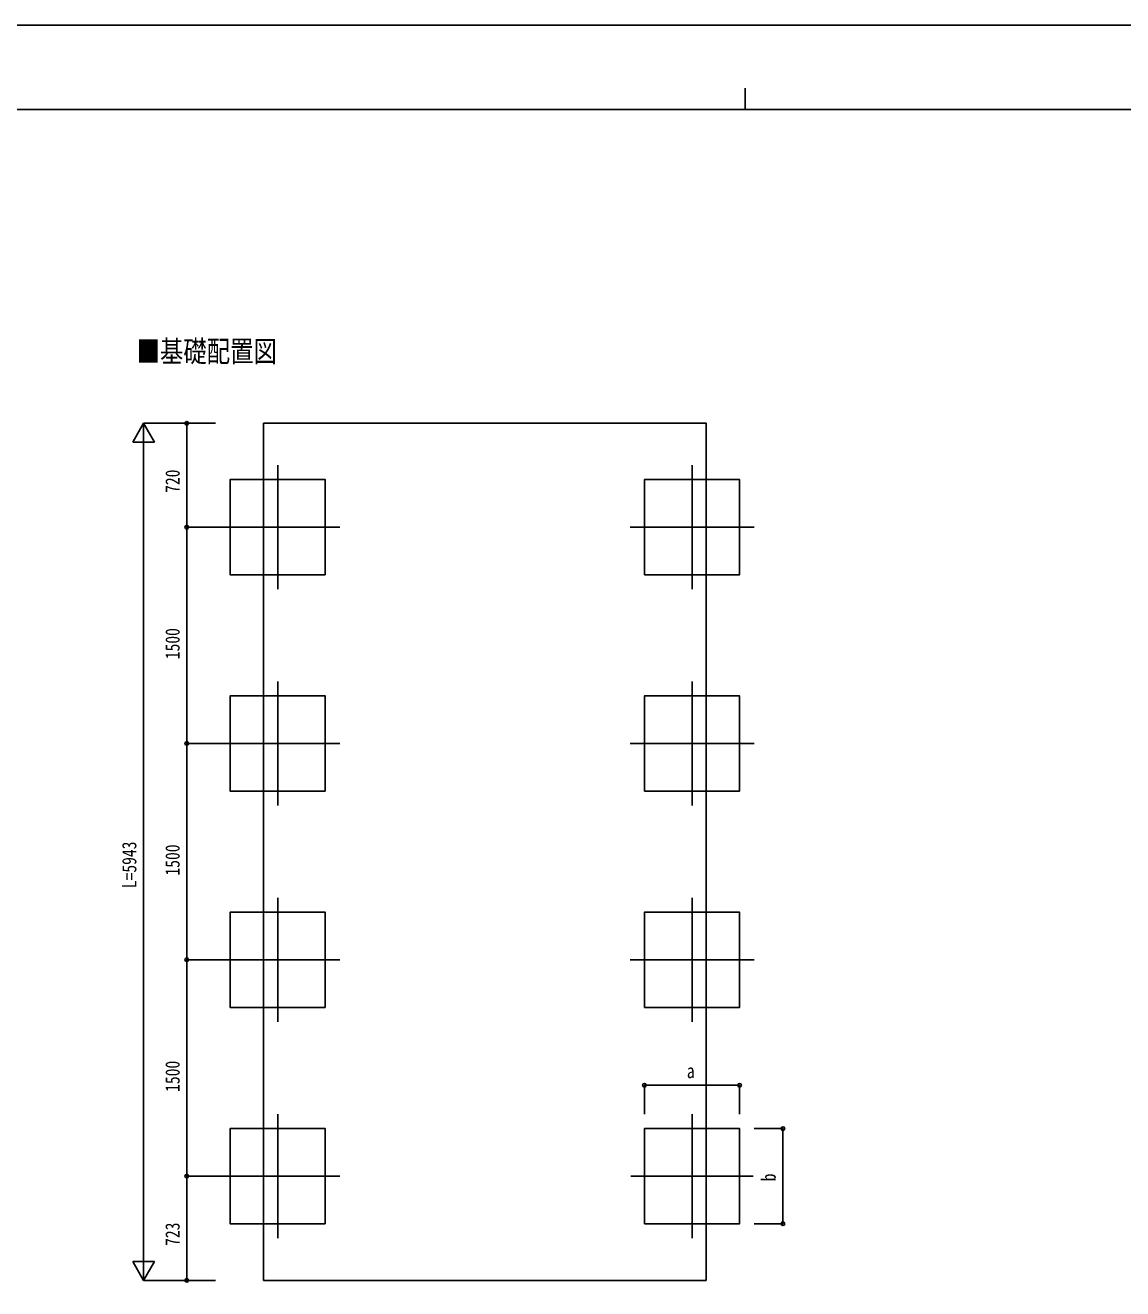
# Model space of a CAD drawing. Units: millimetres, scale not verified. Extents: x -12615 to 12615, y -8910 to 8910.
# Drawn here: x -5006 to 2603, y 149 to 8910 of the extents above; entities that cross this region are included whole.
import ezdxf
from ezdxf.enums import TextEntityAlignment as Align

# ---------------------------------------------------------------- set-up
doc = ezdxf.new("R2010")
doc.units = ezdxf.units.MM
doc.header["$LTSCALE"] = 40
for name, color, linetype in [('0-2_USER1', 3, 'Continuous'), ('0-3_YKK_12', 2, 'Continuous'), ('0-5_YKK_A1', 4, 'Continuous'), ('0-6_YKK_D', 6, 'Continuous'), ('0-7_YKK_ZWAK', 7, 'Continuous')]:
    doc.layers.add(name, color=color, linetype=linetype)
doc.styles.add('ＭＳ ゴシック', font='')
doc.styles.get('ＭＳ ゴシック').set_extended_font_data('MS Gothic')

msp = doc.modelspace()

# ---------------------------------------------------------------- linework, layer by layer
at = {"layer": '0-3_YKK_12'}
for p, q in [((-3255.86, 5859.84), (-3255.86, 4999.84)), ((-382.86, 5859.84), (-382.86, 4999.84)), ((-2825.86, 5429.84), (-3685.86, 5429.84)), ((-812.86, 5429.84), (47.14, 5429.84)), ((-3255.86, 4359.84), (-3255.86, 3499.84)), ((-382.86, 4359.84), (-382.86, 3499.84)), ((-2825.86, 3929.84), (-3685.86, 3929.84)), ((-812.86, 3929.84), (47.14, 3929.84)), ((-3255.86, 2859.84), (-3255.86, 1999.84)), ((-382.86, 2859.84), (-382.86, 1999.84)), ((-2825.86, 2429.84), (-3685.86, 2429.84)), ((-812.86, 2429.84), (47.14, 2429.84)), ((-3255.86, 1359.84), (-3255.86, 499.84)), ((-382.86, 1359.84), (-382.86, 499.84)), ((-2825.86, 929.84), (-3685.86, 929.84)), ((-807.15, 929.84), (41.43, 929.84))]:
    msp.add_line(p, q, dxfattribs=at)
at = {"layer": '0-5_YKK_A1'}
for p, q in [((-3354.36, 6149.95), (-3354.36, 207.23)), ((-3354.36, 207.23), (-284.36, 207.23))]:
    msp.add_line(p, q, dxfattribs=at)
msp.add_lwpolyline([(-3354.36, 6149.95), (-284.36, 6149.95), (-284.36, 207.23)], dxfattribs=at)
for points in [[(-2925.86, 5099.84), (-2925.86, 5759.84), (-3585.86, 5759.84), (-3585.86, 5099.84)], [(-712.86, 5099.84), (-712.86, 5759.84), (-52.86, 5759.84), (-52.86, 5099.84)], [(-2925.86, 3599.84), (-2925.86, 4259.84), (-3585.86, 4259.84), (-3585.86, 3599.84)], [(-712.86, 3599.84), (-712.86, 4259.84), (-52.86, 4259.84), (-52.86, 3599.84)], [(-2925.86, 2099.84), (-2925.86, 2759.84), (-3585.86, 2759.84), (-3585.86, 2099.84)], [(-712.86, 2099.84), (-712.86, 2759.84), (-52.86, 2759.84), (-52.86, 2099.84)], [(-2925.86, 599.84), (-2925.86, 1259.84), (-3585.86, 1259.84), (-3585.86, 599.84)], [(-712.86, 599.84), (-712.86, 1259.84), (-52.86, 1259.84), (-52.86, 599.84)]]:
    msp.add_lwpolyline(points, close=True, dxfattribs=at)
at = {"layer": '0-6_YKK_D'}
for p, q in [((-4185.86, 6149.95), (-4260.86, 6020.05)), ((-3685.86, 6149.95), (-4186.86, 6149.95)), ((-4185.86, 6149.95), (-4110.86, 6020.05)), ((-4185.86, 6149.95), (-4185.86, 5890.14)), ((-3685.86, 6149.95), (-3886.86, 6149.95)), ((-3885.86, 6149.95), (-3885.86, 5429.84)), ((-4260.86, 6020.05), (-4110.86, 6020.05)), ((-4185.86, 357.23), (-4185.86, 5999.95)), ((-3685.86, 5429.84), (-3886.86, 5429.84)), ((-3685.86, 5429.84), (-3886.86, 5429.84)), ((-3885.86, 3929.84), (-3885.86, 5429.84)), ((-3685.86, 3929.84), (-3886.86, 3929.84)), ((-3685.86, 3929.84), (-3886.86, 3929.84)), ((-3885.86, 2429.84), (-3885.86, 3929.84)), ((-3685.86, 2429.84), (-3886.86, 2429.84)), ((-3685.86, 2429.84), (-3886.86, 2429.84)), ((-3885.86, 929.84), (-3885.86, 2429.84)), ((-712.86, 1359.84), (-712.86, 1560.84)), ((-712.86, 1559.84), (-52.86, 1559.84)), ((-52.86, 1359.84), (-52.86, 1560.84)), ((47.14, 1259.84), (248.14, 1259.84)), ((247.14, 599.84), (247.14, 1259.84)), ((-3685.86, 929.84), (-3886.86, 929.84)), ((-3685.86, 929.84), (-3886.86, 929.84)), ((-3885.86, 207.23), (-3885.86, 929.84)), ((47.14, 599.84), (248.14, 599.84)), ((-4185.86, 207.23), (-4185.86, 467.04)), ((-4185.86, 207.23), (-4260.86, 337.14)), ((-4110.86, 337.14), (-4260.86, 337.14)), ((-4185.86, 207.23), (-4110.86, 337.14)), ((-3685.86, 207.23), (-4186.86, 207.23)), ((-3685.86, 207.23), (-3886.86, 207.23))]:
    msp.add_line(p, q, dxfattribs=at)
for centre in [(-3885.86, 6149.95), (-3885.86, 5429.84), (-3885.86, 5429.84), (-3885.86, 3929.84), (-3885.86, 3929.84), (-3885.86, 2429.84), (-3885.86, 2429.84), (-712.86, 1559.84), (-52.86, 1559.84), (247.14, 1259.84), (-3885.86, 929.84), (-3885.86, 929.84), (247.14, 599.84), (-3885.86, 207.23)]:
    msp.add_circle(centre, 12.75, dxfattribs=at)
at = {"layer": '0-7_YKK_ZWAK'}
for p, q in [((-14.94, 8475), (-14.94, 8325)), ((11685.06, 8325), (-11714.94, 8325))]:
    msp.add_line(p, q, dxfattribs=at)
msp.add_lwpolyline([(-12615, -8910), (12615, -8910), (12615, 8910), (-12615, 8910)], close=True, dxfattribs=at)

# ---------------------------------------------------------------- texts
at = {"layer": '0-2_USER1', "style": 'ＭＳ ゴシック', "width": 0.8}
msp.add_text('■基礎配置図', height=148.5, dxfattribs=at).set_placement((-4233.86, 6530.46), align=Align.BOTTOM_LEFT)
at = {"layer": '0-6_YKK_D', "style": 'ＭＳ ゴシック', "width": 0.8}
for s, p in [('720', (-3905.86, 5667.49)), ('1500', (-3905.86, 4514.24)), ('L=5943', (-4205.86, 2926.59)), ('1500', (-3905.86, 3014.24)), ('1500', (-3905.86, 1514.24)), ('b', (227.14, 893.84)), ('723', (-3905.86, 446.14))]:
    msp.add_text(s, height=98.97, rotation=90, dxfattribs=at).set_placement(p, align=Align.BOTTOM_LEFT)
msp.add_text('a', height=98.97, dxfattribs=at).set_placement((-418.86, 1579.84), align=Align.BOTTOM_LEFT)

doc.saveas('drawing.dxf')
